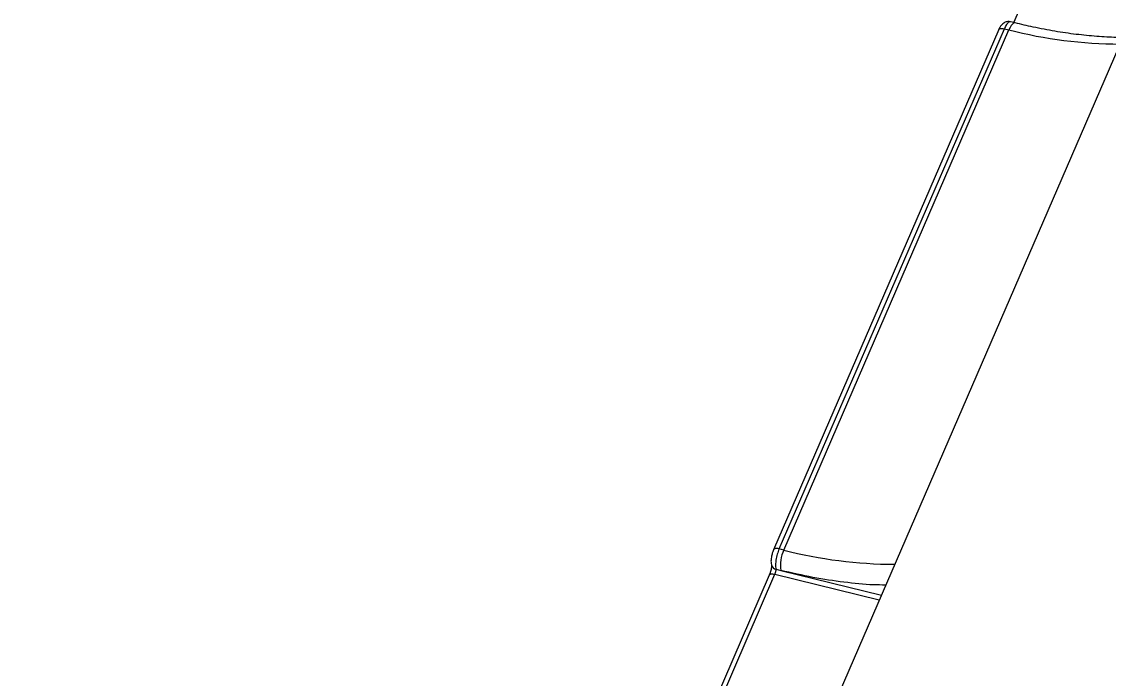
# Model space of a CAD drawing. Header units: millimetres. Extents: x -6234 to 7498, y -6127 to 5103.
# Drawn here: x 3893.4 to 4036.6, y -803.6 to -717.1 of the extents above; entities that cross this region are included whole.
import ezdxf

# ---------------------------------------------------------------- set-up
doc = ezdxf.new("R2010")
doc.units = ezdxf.units.MM
for name, color, linetype in [('DIKOM_ОБЪЕКТ', 7, 'Continuous'), ('DIKOM_РАЗМЕР_ЗОНА', 7, 'Continuous'), ('DIKOM_РАЗМЕР_ОБЪЕКТА', 7, 'Continuous')]:
    doc.layers.add(name, color=color, linetype=linetype)
doc.styles.add('style1', font='arial.ttf', dxfattribs={"width": 0.8})
doc.dimstyles.new('1-50', dxfattribs={"dimtxt": 300, "dimasz": 200, "dimexe": 100, "dimexo": 0, "dimgap": 100, "dimtad": 1, "dimtxsty": 'style1', "dimcen": 200, "dimclrd": 7, "dimclre": 7, "dimclrt": 7, "dimadec": 1, "dimazin": 2, "dimtfac": 1, "dimtmove": 0, "dimatfit": 2, "dimfxl": 0, "dimlwd": 25, "dimlwe": 18, "dimarcsym": 0})

# ---------------------------------------------------------------- blocks, each defined once
blk = doc.blocks.new('*D10')
at = {"layer": 'Defpoints', "color": 0, "transparency": 16777216}
for p in [(5627.97, 903.07), (-3229.39, -1461.51), (5627.97, -5097.58)]:
    blk.add_point(p, dxfattribs=at)
at = {"layer": 'DIKOM_РАЗМЕР_ОБЪЕКТА', "color": 7, "lineweight": 18, "transparency": 16777216}
for p, q in [((5627.97, 903.07), (5627.97, -5197.58)), ((-3229.39, -1461.51), (-3229.39, -5197.58))]:
    blk.add_line(p, q, dxfattribs=at)
at = {"layer": 'DIKOM_РАЗМЕР_ОБЪЕКТА', "color": 7, "lineweight": 25, "transparency": 16777216}
blk.add_line((-3029.39, -5097.58), (5427.97, -5097.58), dxfattribs=at)
at = {"layer": 'DIKOM_РАЗМЕР_ОБЪЕКТА', "color": 7, "transparency": 16777216}
for points in [[(-3029.39, -5064.25), (-3029.39, -5130.92), (-3229.39, -5097.58)], [(5427.97, -5064.25), (5427.97, -5130.92), (5627.97, -5097.58)]]:
    blk.add_solid(points, dxfattribs=at)
at = {"layer": 'DIKOM_РАЗМЕР_ОБЪЕКТА', "color": 7, "lineweight": 40, "transparency": 16777216, "insert": (1488.3, -4844.41), "char_height": 300, "attachment_point": 5, "style": 'style1'}
blk.add_mtext('8850', dxfattribs=at)
blk = doc.blocks.new('*D13')
at = {"layer": 'Defpoints', "color": 0, "transparency": 16777216}
for p in [(7498.07, 1778.2), (-5229.39, -1831.36), (7498.07, -6026.74)]:
    blk.add_point(p, dxfattribs=at)
at = {"layer": 'DIKOM_РАЗМЕР_ЗОНА', "color": 7, "lineweight": 18, "transparency": 16777216}
for p, q in [((7498.07, 1778.2), (7498.07, -6126.74)), ((-5229.39, -1831.36), (-5229.39, -6126.74))]:
    blk.add_line(p, q, dxfattribs=at)
at = {"layer": 'DIKOM_РАЗМЕР_ЗОНА', "color": 7, "lineweight": 25, "transparency": 16777216}
blk.add_line((-5029.39, -6026.74), (7298.07, -6026.74), dxfattribs=at)
at = {"layer": 'DIKOM_РАЗМЕР_ЗОНА', "color": 7, "transparency": 16777216}
for points in [[(-5029.39, -5993.4), (-5029.39, -6060.07), (-5229.39, -6026.74)], [(7298.07, -5993.4), (7298.07, -6060.07), (7498.07, -6026.74)]]:
    blk.add_solid(points, dxfattribs=at)
at = {"layer": 'DIKOM_РАЗМЕР_ЗОНА', "color": 7, "transparency": 16777216, "insert": (1560.69, -5773.56), "char_height": 300, "attachment_point": 5, "style": 'style1'}
blk.add_mtext('12750', dxfattribs=at)

msp = doc.modelspace()

# ---------------------------------------------------------------- linework, layer by layer
at = {"layer": 'DIKOM_ОБЪЕКТ', "color": 7, "linetype": 'Continuous', "lineweight": 15}
for p, q in [((4111.155, -551.362), (3994.707, -820.246)), ((4024.114, -717.24), (4035.545, -690.844)), ((4022.128, -718.164), (3992.462, -786.664)), ((3993.209, -786.544), (4022.875, -718.043)), ((3993.815, -786.692), (4023.481, -718.192)), ((4022.875, -718.043), (4023.481, -718.192)), ((4024.298, -717.285), (4023.672, -717.132)), ((3993.815, -786.692), (3993.209, -786.544)), ((3991.907, -790.001), (3980.581, -816.154)), ((3981.223, -816.276), (3992.655, -789.88)), ((3992.655, -789.88), (4006.398, -793.251)), ((3992.799, -789.221), (3993.441, -789.378)), ((3993.441, -789.378), (4006.67, -792.623))]:
    msp.add_line(p, q, dxfattribs=at)
at = {"layer": 'DIKOM_ОБЪЕКТ', "color": 7, "linetype": 'Continuous', "lineweight": 15, "flags": 128}
for points in [[(4022.128, -718.164), (4022.138, -718.143), (4022.197, -718.078), (4022.286, -718.032), (4022.404, -718.004), (4022.545, -717.997), (4022.704, -718.01), (4022.875, -718.043)], [(4024.293, -717.284), (4024.227, -717.28), (4024.086, -717.328), (4023.935, -717.449), (4023.78, -717.639), (4023.627, -717.89), (4023.481, -718.192)], [(3993.209, -786.544), (3993.037, -786.51), (3992.878, -786.497), (3992.738, -786.504), (3992.62, -786.532), (3992.531, -786.579), (3992.472, -786.643), (3992.464, -786.659)], [(3991.907, -790.001), (3991.917, -789.982), (3991.975, -789.917), (3992.064, -789.869), (3992.182, -789.841), (3992.323, -789.834), (3992.483, -789.847), (3992.655, -789.88)]]:
    msp.add_lwpolyline(points, dxfattribs=at)
at = {"layer": 'DIKOM_ОБЪЕКТ', "color": 7, "linetype": 'Continuous', "lineweight": 15}
for centre, radius, start, end in [((4038.221, -661.054), 59.009, 255.53414, 269.87655), ((3997.939, -788.636), 4.559, 154.76876, 189.37632), ((4008.555, -729.56), 59.003, 255.53302, 269.87676), ((3992.982, -788.414), 0.828, 196.56052, 257.18539)]:
    msp.add_arc(centre, radius, start, end, dxfattribs=at)
for points, knots in [([(4023.684, -717.135), (4023.563, -717.117), (4023.285, -717.075), (4022.869, -717.223), (4022.523, -717.519), (4022.276, -717.858), (4022.179, -718.058), (4022.13, -718.159)], [0, 0, 0, 0, 0.1842352, 0.424307, 0.7037007, 0.8516124, 1, 1, 1, 1]), ([(4023.671, -717.135), (4023.606, -717.135), (4023.497, -717.136), (4023.318, -717.295), (4023.114, -717.549), (4022.97, -717.848), (4022.875, -718.043)], [0, 0, 0, 0, 0.2798365, 0.4689279, 0.6522515, 1, 1, 1, 1]), ([(4038.477, -719.179), (4038.196, -719.182), (4037.104, -719.197), (4035.054, -719.074), (4032.353, -718.811), (4029.543, -718.394), (4026.854, -717.89), (4025.082, -717.465), (4024.294, -717.275)], [0, 0, 0, 0, 0.0675669, 0.2620969, 0.4567764, 0.6512019, 0.8447418, 1, 1, 1, 1]), ([(3992.464, -786.659), (3992.427, -786.751), (3992.354, -786.93), (3992.24, -787.312), (3992.149, -787.777), (3992.118, -788.272), (3992.166, -788.527), (3992.189, -788.65)], [0, 0, 0, 0, 0.1448421, 0.2823244, 0.5399182, 0.7783214, 1, 1, 1, 1]), ([(3993.209, -786.544), (3993.122, -786.767), (3992.99, -787.108), (3992.862, -787.621), (3992.774, -788.086), (3992.731, -788.533), (3992.737, -788.944), (3992.777, -789.124), (3992.799, -789.221)], [0, 0, 0, 0, 0.24145197, 0.36875172, 0.50004592, 0.70099584, 0.83834825, 1, 1, 1, 1]), ([(3992.189, -788.65), (3992.191, -788.662), (3992.195, -788.685), (3992.199, -788.769), (3992.192, -788.895), (3992.174, -789.064), (3992.137, -789.271), (3992.081, -789.507), (3992.005, -789.76), (3991.942, -789.916), (3991.909, -789.996)], [0, 0, 0, 0, 0.09124988, 0.19166026, 0.30167752, 0.42171217, 0.5518201, 0.69182769, 0.84094991, 1, 1, 1, 1]), ([(3992.655, -789.88), (3992.677, -789.824), (3992.712, -789.738), (3992.748, -789.61), (3992.777, -789.492), (3992.796, -789.38), (3992.803, -789.282), (3992.8, -789.242), (3992.799, -789.221)], [0, 0, 0, 0, 0.2443416, 0.3709665, 0.5000243, 0.7197616, 0.852464, 1, 1, 1, 1]), ([(4007.242, -791.3), (4006.708, -791.298), (4004.967, -791.288), (4001.756, -790.958), (3997.687, -790.352), (3994.856, -789.703), (3993.441, -789.378)], [0, 0, 0, 0, 0.1287235, 0.4191567, 0.7095651, 1, 1, 1, 1])]:
    msp.add_open_spline(points, degree=3, knots=knots, dxfattribs=at)

# ---------------------------------------------------------------- dimensions: what is measured, and where the dimension line sits
at = {"layer": 'DIKOM_РАЗМЕР_ЗОНА'}
dim = msp.add_linear_dim(base=(7498.074, -6026.735), p1=(-5229.391, -1831.362), p2=(7498.074, 1778.201), text='12750', dimstyle='1-50', dxfattribs=at)
dim.commit()
dim.dimension.update_dxf_attribs({"geometry": '*D13', "text_midpoint": (1560.691, -6026.735), "dimtype": 160})
at = {"layer": 'DIKOM_РАЗМЕР_ОБЪЕКТА', "lineweight": 40}
dim = msp.add_linear_dim(base=(5627.969, -5097.582), p1=(-3229.391, -1461.506), p2=(5627.969, 903.069), text='8850', dimstyle='1-50', dxfattribs=at)
dim.commit()
dim.dimension.update_dxf_attribs({"geometry": '*D10', "text_midpoint": (1488.304, -5097.582), "dimtype": 160})

doc.saveas('drawing.dxf')
